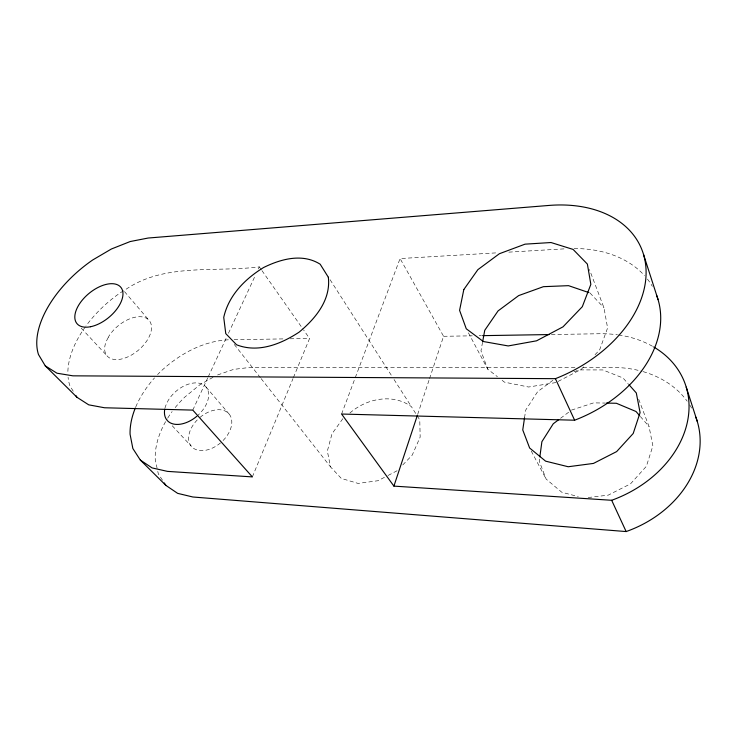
<?xml version="1.0" encoding="UTF-8"?>
<svg xmlns="http://www.w3.org/2000/svg" width="737" height="737" viewBox="0 0 737 737"><rect width="100%" height="100%" fill="white"/><g stroke="black" fill="none" stroke-linecap="round" stroke-linejoin="round"><path stroke-width="0.55" stroke-dasharray="3.69 2.76" d="M539.567 459.04L539.272 461.205L546.154 479.096L561.778 492.242L578.25 496.6M524.541 417.824L525.684 410.113L537.595 391.725L552.879 380.292M482.56 342.198L480.975 350.849L487.756 369.219L497.429 376.708M417.658 414.461L429.174 379.721M429.533 378.634L443.573 336.284L400.08 258.549L497.364 252.809M341.59 414.037L354.902 378.652M355.298 377.584L400.08 258.549M252.367 476.903L292.985 378.634M293.418 377.574L309.577 338.476L303.626 329.992M192.781 410.104L207.733 377.924M208.212 376.883L226.535 337.445M228.461 333.29L255.463 275.168M258.355 268.941L259.323 266.858C214.568 272.626 163.761 262.565 124.544 290.286M342.871 418.662L332 433.78L327.348 451.099L330.535 466.908L341.323 478.433L358.099 483.417L377.961 480.727L387.091 475.964M583.566 366.888L581.272 369.329L557.964 381.499M595.045 354.718L599.642 349.854L607.592 327.965L603.99 307.845L589.407 269.429M402.752 464.955L412.213 455.144L420.154 437.105L419.777 419.952L417.99 417.105M560.544 418.294L569.637 411.476M349.9 413.024C366.39 398.524 392.793 393.051 411.43 406.677L417.391 416.156M123.595 290.848L120.739 292.506A87.196 50.816 -39.7 0 0 85.98 325.966M213.011 377.307L199.957 384.723L184.867 397.031A78.647 52.318 -40.8 0 0 173.471 409.781M388.104 475.439L397.225 470.676M217.572 374.958L233.565 369.412L250.129 367.385L576.15 367.459M573.939 371.734L579.393 369.9L602.82 369.937L622.986 377.961L628.164 383.793M571.461 410.113L593.635 402.863L605.003 403.065M555.938 382.558L528.595 387.026L504.467 382.153L500.948 379.426M228.378 339.803C203.053 341.102 179.911 353.861 161.486 370.693A81.107 52.032 -40.5 0 0 157.552 374.617M588.19 497.53L608.191 495.153L630.504 483.868L646.377 466.309L652.862 445.894L649.039 426.493L638.297 398.201M508.816 252.137L566.044 248.756M234.099 339.711L283.275 338.9M290.138 338.79L309.577 338.476M443.573 336.284L472.251 335.823M479.133 335.703L481.427 335.667M551.396 334.524L599.577 333.741A107.538 83.88 -21 0 1 617.468 334.791M583.041 367.459L612.889 367.468A103.585 83.097 -19.7 0 1 642.038 371.328M590.015 292.994L603.99 307.845M81.236 328.131L106.635 355.381M172.228 425.765L191.049 445.959M640.342 416.497L649.039 426.493M124.516 291.622L149.169 320.466M206.038 387.026L229.05 413.964M234.255 344.419L260.447 377.74M261.156 378.643L330.535 466.908M259.323 266.858L261.303 269.687M261.967 270.626L302.962 329.052M162.472 480.211L158.308 473.854L157.598 470.547M330.102 279.719L391.568 375.658M394.046 379.537L411.43 406.677M73.249 391.236L69.923 385.829A87.196 50.816 -39.7 0 1 68.071 377.261M468.419 332.829L487.756 369.219M531.239 451.026L546.154 479.096M157.119 468.345L155.258 459.658A78.647 52.318 -40.8 0 1 167.188 418.938M196.761 416.331A25.62 16.26 -40.8 0 0 202.979 384.539A25.62 16.26 -40.8 0 0 168.073 400.652L165.585 406.004A25.62 16.26 -40.8 0 0 164.968 408.132M167.769 417.999A78.647 52.318 -40.8 0 1 172.136 411.568M200.031 417.363A24.846 16.361 -41.1 0 1 228.756 413.623A24.846 16.361 -41.1 0 1 222.15 441.435M220.51 442.9A24.846 16.361 -41.1 0 1 191.675 446.705A24.846 16.361 -41.1 0 1 198.437 418.773M67.878 371.457A87.196 50.816 -39.7 0 1 85.308 326.896M135.792 406.87A81.107 52.032 -40.5 0 1 154.521 377.888M574.086 248.516A117.634 85.013 -23.4 0 1 644.562 275.675M647.418 279.074A117.634 85.013 -23.4 0 1 652.356 286.371M643.106 371.632A103.585 83.097 -19.7 0 1 687.17 401.186M689.712 404.926A103.585 83.097 -19.7 0 1 692.025 408.851M618.564 334.948A107.538 83.88 -21 0 1 653.664 346.952M108.192 337.601L106.22 341.388A27.518 15.855 -39.9 0 0 129.721 355.989A27.518 15.855 -39.9 0 0 148.561 319.812A27.518 15.855 -39.9 0 0 109.094 335.86L108.192 337.601"/><path stroke-width="1.11" d="M539.852 456.866L541.888 441.703L553.266 423.757L558.72 419.666M524.541 417.824L522.754 429.938L529.636 448.013L545.592 461.15L568.19 466.742L593.46 463.426L616.639 451.597L633.203 433.485L640.084 412.628L636.307 392.968L628.91 384.631M482.763 341.12L484.743 330.314L498.065 310.913L518.673 295.592L543.427 286.675L568.549 285.661L588.937 292.626M653.664 346.952A107.538 83.88 -21 0 1 686.294 426.52A107.538 83.88 -21 0 1 611.673 500.285L393.908 486.116L417.299 415.548M482.569 335.648L549.102 334.561M555.403 378.671L72.917 375.833L56.961 373.208L45.261 365.856L38.481 354.515A90.246 49.941 -39.3 0 1 92.761 259.94L111.398 248.995L130.228 241.533L148.155 238.033L548.945 205.439A122.839 85.114 -24.3 0 1 646.054 269.972A122.839 85.114 -24.3 0 1 555.403 378.671L574.62 420.21L341.59 414.037L393.908 486.116M606.146 403.084L616.372 403.268L635.994 411.495L639.624 415.659M695.82 417.16A103.585 83.097 -19.7 0 1 626.146 531.561L192.845 496.996L177.626 493.348L165.88 485.388L140.306 460.045L132.853 448.511L130.071 434.24A81.107 52.032 -40.5 0 1 135.359 407.911M45.261 365.856L76.961 397.28L88.716 404.834L104.525 407.764L192.781 410.104L252.367 476.903L167.492 471.385L152.08 467.912L140.306 460.045M164.268 482.928L165.88 485.388M75.957 395.649L76.961 397.28M611.673 500.285L626.146 531.561M643.53 254.458L658.058 299.581M686.221 387.1L697.285 421.472M196.761 416.331A25.62 16.26 -40.8 0 1 173.545 424.042A25.62 16.26 -40.8 0 1 164.747 409.182M656.63 295.38A117.634 85.013 -23.4 0 1 574.62 420.21M328.343 277.25C330.968 299.913 315.528 318.568 299.13 332.138C280.861 344.124 258.153 353.244 236.568 344.787L225.762 333.612L223.735 317.398C228.599 295.463 244.97 278.945 263.579 267.522C281.027 258.927 302.456 253.067 320.171 264.205L328.343 277.25M463.822 289.53L459.584 310.351L466.272 328.785L483.315 341.517L508.189 345.939L536.564 340.816L563.013 326.841L582.322 306.693L590.844 284.353L587.38 264.086L573.1 249.419L551.018 242.528L525.057 244.159L499.382 253.731L477.88 269.65L463.822 289.53M90.494 326.74A28.476 15.569 -39.6 0 0 122.637 290.949A28.476 15.569 -39.6 0 0 83.53 298.66A28.476 15.569 -39.6 0 0 90.494 326.74"/></g></svg>
